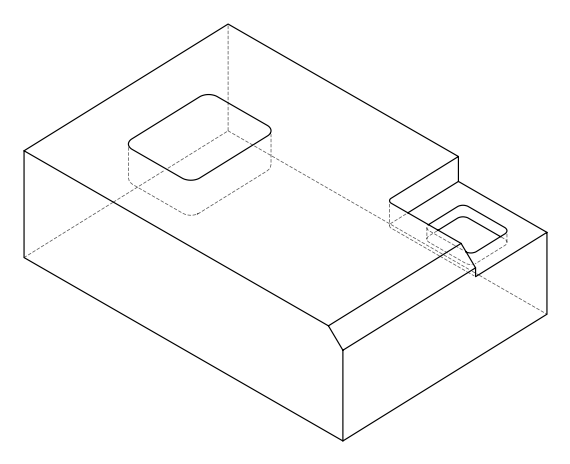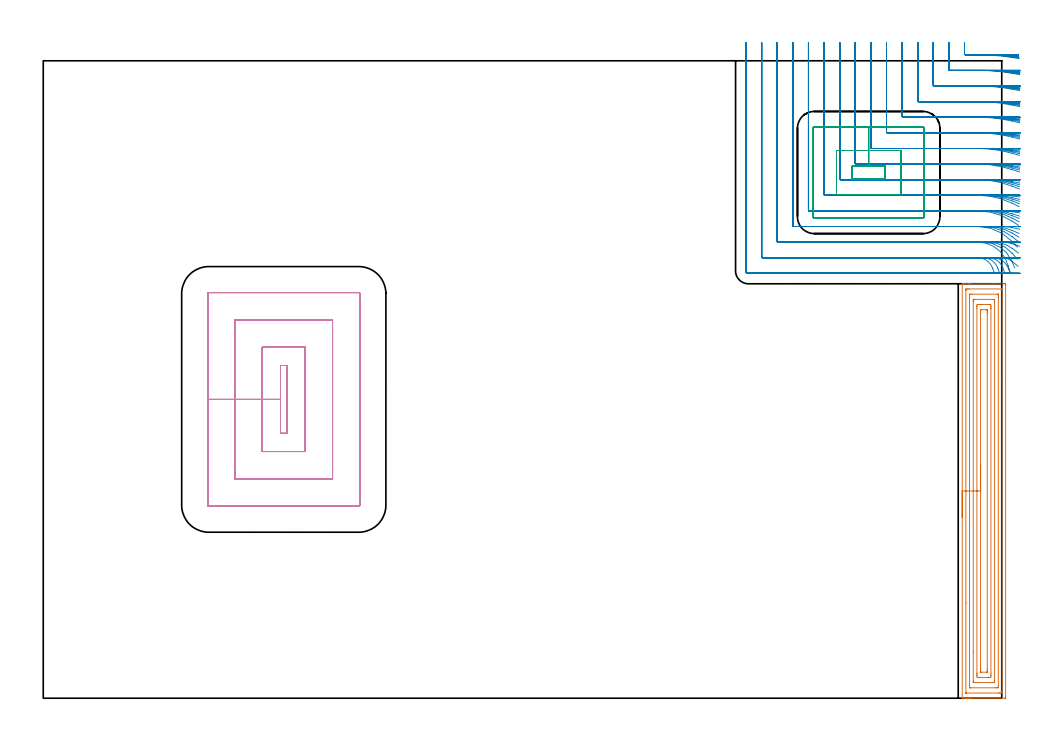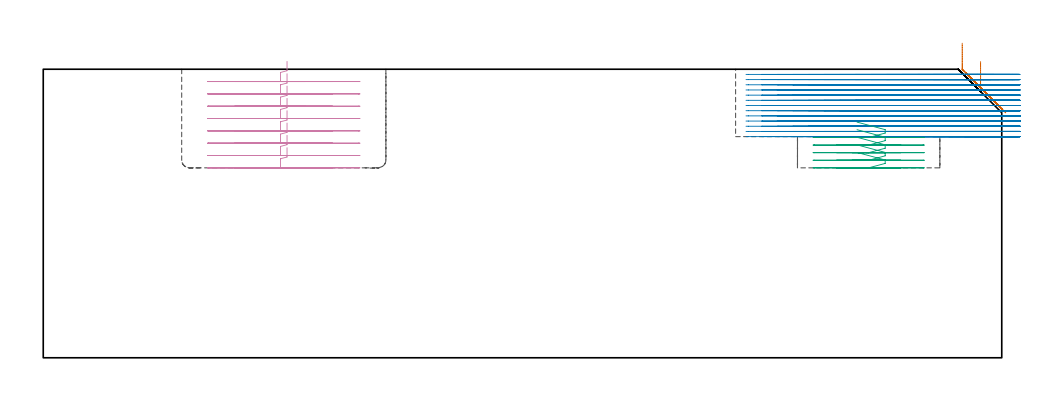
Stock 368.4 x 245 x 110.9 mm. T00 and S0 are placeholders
(PLAN: 4 operations, 3 tool changes, 70.7 min)
(1 AREA_MILL | FG_CHAMFER_SURFACE | UGT0205_001 | 7.98 min | 23255 mm3)
(2 MILL_CORNER_NOTCH_RECTANGULAR | CORNER_NOTCH_RECTANGULAR | NXT0201_009 | Follow Part, ap 2, ae 75% | 47.55 min | 225906 mm3)
(3 MILL_RECTANGULAR_POCKET | POCKET_RECTANGULAR_STRAIGHT | NXT0201_011 | Follow Part, ap 3, ae 75% | 3.36 min | 30376 mm3)
(4 MILL_RECTANGULAR_POCKET_1 | POCKET_RECTANGULAR_STRAIGHT_1 | UGT0201_095 | Follow Part, ap 5, ae 75% | 11.82 min | 299477 mm3)
(TOOL UGT0205_001 | Chamfer Mill 20 x 3 x 45 deg. | D20 FL50 Z2)
(TOOL NXT0201_009 | ENDMILL 8mm [2P460-0800-NA 1630] | D8 FL26 Z6)
(TOOL NXT0201_011 | ENDMILL 12mm [2P460-1200-NA 1630] | D12 FL38 Z6)
(TOOL UGT0201_095 | End mill 20 mm | D20 R3 FL38 Z4)
(OP 1 AREA_MILL)
G17 G21 G94 G90
T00 M6
G54
G17 G0 G90 X353.2 Y69.65 S1061 M3
G43 Z120.9 H0
G94 G1 Y69.688 Z120.028 F250.
Y69.802 Z119.163
Y69.991 Z118.312
Y70.253 Z117.48
Y70.587 Z116.674
Y70.99 Z115.9
Y71.458 Z115.164
Y71.99 Z114.472
Y72.579 Z113.829
Y73.222 Z113.24
Y73.914 Z112.708
Y74.65 Z112.24
Y75.424 Z111.837
Y76.23 Z111.503
Y77.062 Z111.241
Y77.913 Z111.052
Y78.778 Z110.938
Y79.65 Z110.9
Y159.133
X353.206 Y159.29 Z110.893
X353.523 Y159.3 Z110.577
X353.85 Z110.249
X354.51 Z109.584
X355.72 Z108.377
X356.27 Z107.824
X365.235 Z98.863
X369.194 Z94.903
X369.47 Y159.297 Z94.628
X369.892 Y159.29 Z94.206
X369.896 Y159.119 Z94.202
X369.899 Y158.686 Z94.201
Y0.614
X369.896 Y0.181 Z94.202
X369.892 Y0.01 Z94.206
X369.47 Y0. Z94.628
X356.875 Z107.22
X356.27 Z107.824
X355.72 Z108.377
X355.39 Z108.706
X354.84 Z109.256
X354.51 Z109.584
X353.522 Z110.577
X353.206 Y0.01 Z110.893
X353.2 Y0.167 Z110.9
Y79.65
X354.614 Z109.486
X354.615 Y156.794 Z109.485
X354.616 Y156.9 Z109.484
X354.621 Y157.284 Z109.479
X355.001 Y157.295 Z109.099
X355.39 Y157.298 Z108.71
X355.876 Y157.3 Z108.224
X368.398 Y157.299 Z95.702
X368.428 Y157.298 Z95.672
X368.46 Y157.293 Z95.64
X368.479 Y157.289 Z95.621
X368.48 Y157.265 Z95.62
X368.485 Y157.006 Z95.615
X368.486 Y122.706 Z95.614
X368.485 Y2.506 Z95.615
X368.484 Y2.4 Z95.616
X368.479 Y2.016 Z95.621
X368.099 Y2.005 Z96.001
X367.71 Y2.002 Z96.39
X367.224 Y2. Z96.876
X354.702 Y2.001 Z109.398
X354.672 Y2.002 Z109.428
X354.64 Y2.007 Z109.46
X354.621 Y2.011 Z109.479
X354.62 Y2.035 Z109.48
X354.615 Y2.294 Z109.485
X354.614 Y36.64 Z109.486
Y79.65
X356.028 Z108.072
X356.029 Y154.466 Z108.071
X356.031 Y155.114 Z108.069
X356.033 Y155.236 Z108.067
X356.035 Y155.288 Z108.065
X356.092 Y155.295 Z108.008
X356.27 Y155.297 Z107.83
X356.967 Y155.3 Z107.133
X366.647 Z97.453
X366.83 Y155.297 Z97.27
X367.013 Y155.292 Z97.087
X367.06 Y155.29 Z97.04
X367.065 Y155.259 Z97.035
X367.068 Y155.195 Z97.032
X367.07 Y155.114 Z97.03
X367.071 Y154.869 Z97.029
X367.072 Y154.221 Z97.028
X367.071 Y4.834 Z97.029
X367.069 Y4.186 Z97.031
X367.067 Y4.064 Z97.033
X367.065 Y4.012 Z97.035
X367.008 Y4.005 Z97.092
X366.83 Y4.003 Z97.27
X366.133 Y4. Z97.967
X356.453 Z107.647
X356.27 Y4.003 Z107.83
X356.087 Y4.008 Z108.013
X356.04 Y4.01 Z108.06
X356.035 Y4.041 Z108.065
X356.032 Y4.105 Z108.068
X356.03 Y4.186 Z108.07
X356.029 Y4.431 Z108.071
X356.028 Y5.079 Z108.072
Y79.65
X357.443 Z106.657
Y152.435
X357.445 Y153.028 Z106.655
X357.449 Y153.229 Z106.651
X357.451 Y153.29 Z106.649
X357.498 Y153.293 Z106.602
X357.604 Y153.296 Z106.496
X358.03 Y153.3 Z106.07
X365.097 Z99.003
X365.498 Y153.296 Z98.602
X365.598 Y153.293 Z98.502
X365.643 Y153.29 Z98.457
X365.65 Y153.261 Z98.45
X365.652 Y153.168 Z98.448
X365.656 Y152.732 Z98.444
X365.657 Y142.796 Z98.443
Y6.865
X365.655 Y6.272 Z98.445
X365.651 Y6.071 Z98.449
X365.649 Y6.01 Z98.451
X365.602 Y6.007 Z98.498
X365.496 Y6.004 Z98.604
X365.07 Y6. Z99.03
X365.042 Z99.058
X358.003 Z106.097
X357.602 Y6.004 Z106.498
X357.502 Y6.007 Z106.598
X357.457 Y6.01 Z106.643
X357.45 Y6.039 Z106.65
X357.448 Y6.132 Z106.652
X357.444 Y6.568 Z106.656
X357.443 Y17.526 Z106.657
Y79.65
X358.857 Z105.243
Y149.809
X358.86 Y150.648 Z105.24
X358.862 Y150.698 Z105.238
X358.91 Y151.29 Z105.19
X359.152 Y151.296 Z104.948
X359.79 Y151.299 Z104.31
X360.028 Y151.3 Z104.072
X363.549 Y151.298 Z100.551
X364.19 Y151.29 Z99.91
X364.238 Y150.648 Z99.862
X364.24 Y150.597 Z99.86
X364.243 Y149.755 Z99.857
Y149.701
Y9.491
X364.24 Y8.652 Z99.86
X364.238 Y8.602 Z99.862
X364.19 Y8.01 Z99.91
X363.948 Y8.004 Z100.152
X363.31 Y8.001 Z100.79
X363.072 Y8. Z101.028
X359.551 Y8.002 Z104.549
X358.91 Y8.01 Z105.19
X358.862 Y8.652 Z105.238
X358.86 Y8.703 Z105.24
X358.857 Y9.545 Z105.243
Y9.599
Y79.65
X360.271 Z103.829
Y148.374
X360.273 Y148.862 Z103.827
X360.276 Y149.262 Z103.824
X360.278 Y149.286 Z103.822
X360.294 Y149.29 Z103.806
X360.347 Y149.295 Z103.753
X360.454 Y149.298 Z103.646
X362.574 Y149.3 Z101.526
X362.689 Y149.299 Z101.411
X362.765 Y149.295 Z101.335
X362.809 Y149.29 Z101.291
X362.822 Y149.285 Z101.278
X362.823 Y149.266 Z101.277
X362.827 Y148.862 Z101.273
X362.829 Y148.458 Z101.271
Y147.969
Y10.926
X362.827 Y10.438 Z101.273
X362.824 Y10.038 Z101.276
X362.822 Y10.014 Z101.278
X362.806 Y10.01 Z101.294
X362.753 Y10.005 Z101.347
X362.646 Y10.002 Z101.454
X360.526 Y10. Z103.574
X360.411 Y10.001 Z103.689
X360.335 Y10.005 Z103.765
X360.291 Y10.01 Z103.809
X360.278 Y10.015 Z103.822
X360.277 Y10.034 Z103.823
X360.273 Y10.438 Z103.827
X360.271 Y10.842 Z103.829
Y11.331
Y79.65
Y80.522 Z103.867
Y81.386 Z103.981
Y82.238 Z104.17
Y83.07 Z104.432
Y83.876 Z104.766
Y84.65 Z105.169
Y85.386 Z105.637
Y86.078 Z106.168
Y86.721 Z106.758
Y87.31 Z107.401
Y87.842 Z108.093
Y88.31 Z108.829
Y88.713 Z109.603
Y89.047 Z110.409
Y89.309 Z111.241
Y89.498 Z112.092
Y89.612 Z112.957
Y89.65 Z113.829
G0 Z120.9
M5
M2
(OP 2 MILL_CORNER_NOTCH_RECTANGULAR)
G17 G21 G94 G90
T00 M6
G54
G17 G0 G90 X354.1 Y252. S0 M3
G43 Z120.9 H1
Z108.908
G94 G1 Y249. F250.
Y247.695 F500.
G3 X354.495 Y247.3 R0.4
G1 X359.225
G2 X372.185 Y246.294 R84.
G1 X375.149 Y245.831 F250.
G0 Z120.9
X348.1 Y252.
Z108.908
G1 Y249.
Y241.695 F500.
G3 X348.495 Y241.3 R0.4
G1 X359.225
G2 X372.4 Y240.179 R78.
G1 X375.357 Y239.672 F250.
G0 Z120.9
X342.1 Y252.
Z108.908
G1 Y249.
Y235.695 F500.
G3 X342.495 Y235.3 R0.4
G1 X359.225
G2 X372.4 Y234.084 R72.
G1 X375.349 Y233.535 F250.
G0 Z120.9
X336.1 Y252.
Z108.908
G1 Y249.
Y229.695 F500.
G3 X336.495 Y229.3 R0.4
G1 X359.225
G2 X372.4 Y227.972 R66.
G1 X375.34 Y227.373 F250.
G0 Z120.9
X330.1 Y252.
Z108.908
G1 Y249.
Y223.696 F500.
G3 X330.496 Y223.3 R0.4
G1 X359.225
G2 X372.4 Y221.836 R60.
G1 X375.327 Y221.177 F250.
G0 Z120.9
X324.1 Y252.
Z108.908
G1 Y249.
Y217.696 F500.
G3 X324.496 Y217.3 R0.4
G1 X359.225
G2 X372.4 Y215.668 R54.
G1 X375.309 Y214.936 F250.
G0 Z120.9
X318.1 Y252.
Z108.908
G1 Y249.
Y211.696 F500.
G3 X318.496 Y211.3 R0.4
G1 X359.225
G2 X372.4 Y209.456 R48.
G1 X375.285 Y208.633 F250.
G0 Z120.9
X312.1 Y252.
Z108.908
G1 Y249.
Y205.696 F500.
G3 X312.496 Y205.3 R0.4
G1 X359.225
G2 X372.4 Y203.18 R42.
G1 X375.249 Y202.239 F250.
G0 Z120.9
X306.1 Y252.
Z108.908
G1 Y249.
Y199.696 F500.
G3 X306.496 Y199.3 R0.4
G1 X359.225
G2 X372.4 Y196.802 R36.
G1 X375.192 Y195.705 F250.
G0 Z120.9
X300.1 Y252.
Z108.908
G1 Y249.
Y193.697 F500.
G3 X300.497 Y193.3 R0.4
G1 X359.225
G2 X372.4 Y190.252 R30.
G1 X375.095 Y188.935 F250.
G0 Z120.9
X294.1 Y252.
Z108.908
G1 Y249.
Y187.697 F500.
G3 X294.497 Y187.3 R0.4
G1 X359.225
G2 X372.4 Y183.36 R24.
G1 X374.908 Y181.713 F250.
G0 Z120.9
X288.1 Y252.
Z108.908
G1 Y249.
Y181.697 F500.
G3 X288.497 Y181.3 R0.4
G1 X359.225
G2 X372.4 Y175.564 R18.
G1 X374.444 Y173.369 F250.
G0 Z120.9
X282.1 Y252.
Z108.908
G1 Y249.
Y175.697 F500.
G3 X282.497 Y175.3 R0.4
G1 X359.225
G2 X370.879 Y166.161 R12.
G1 X371.594 Y163.247 F250.
G0 Z120.9
X276.1 Y252.
Z108.908
G1 Y249.
Y169.697 F500.
G3 X276.497 Y169.3 R0.4
G1 X359.225
G2 X364.882 Y165.3 R6.
G1 X365.382 Y163.886 F250.
G0 Z120.9
X270.1 Y252.
Z108.908
G1 Y249.
Y164.2 F500.
G3 X271. Y163.3 R0.9
G1 X359.225
X362.225 F250.
G0 Z120.9
X354.1 Y252.
Z106.915
G1 Y249.
Y247.695 F500.
G3 X354.495 Y247.3 R0.4
G1 X361.219
G2 X372.068 Y246.596 R84.
G1 X375.042 Y246.209 F250.
G0 Z120.9
X348.1 Y252.
Z106.915
G1 Y249.
Y241.695 F500.
G3 X348.495 Y241.3 R0.4
G1 X361.219
G2 X372.4 Y240.494 R78.
G1 X375.369 Y240.064 F250.
G0 Z120.9
X342.1 Y252.
Z106.915
G1 Y249.
Y235.695 F500.
G3 X342.495 Y235.3 R0.4
G1 X361.219
G2 X372.4 Y234.427 R72.
G1 X375.364 Y233.961 F250.
G0 Z120.9
X336.1 Y252.
Z106.915
G1 Y249.
Y229.695 F500.
G3 X336.495 Y229.3 R0.4
G1 X361.219
G2 X372.4 Y228.346 R66.
G1 X375.357 Y227.838 F250.
G0 Z120.9
X330.1 Y252.
Z106.915
G1 Y249.
Y223.695 F500.
G3 X330.495 Y223.3 R0.4
G1 X361.219
G2 X372.4 Y222.249 R60.
G1 X375.347 Y221.69 F250.
G0 Z120.9
X324.1 Y252.
Z106.915
G1 Y249.
Y217.696 F500.
G3 X324.496 Y217.3 R0.4
G1 X361.219
G2 X372.4 Y216.13 R54.
G1 X375.335 Y215.509 F250.
G0 Z120.9
X318.1 Y252.
Z106.915
G1 Y249.
Y211.696 F500.
G3 X318.496 Y211.3 R0.4
G1 X361.219
G2 X372.4 Y209.98 R48.
G1 X375.317 Y209.281 F250.
G0 Z120.9
X312.1 Y252.
Z106.915
G1 Y249.
Y205.696 F500.
G3 X312.496 Y205.3 R0.4
G1 X361.219
G2 X372.4 Y203.784 R42.
G1 X375.292 Y202.986 F250.
G0 Z120.9
X306.1 Y252.
Z106.915
G1 Y249.
Y199.696 F500.
G3 X306.496 Y199.3 R0.4
G1 X361.219
G2 X372.4 Y197.52 R36.
G1 X375.252 Y196.588 F250.
G0 Z120.9
X300.1 Y252.
Z106.915
G1 Y249.
Y193.697 F500.
G3 X300.497 Y193.3 R0.4
G1 X361.219
G2 X372.4 Y191.138 R30.
G1 X375.184 Y190.02 F250.
G0 Z120.9
X294.1 Y252.
Z106.915
G1 Y249.
Y187.697 F500.
G3 X294.497 Y187.3 R0.4
G1 X361.219
G2 X372.4 Y184.536 R24.
G1 X375.055 Y183.139 F250.
G0 Z120.9
X288.1 Y252.
Z106.915
G1 Y249.
Y181.697 F500.
G3 X288.497 Y181.3 R0.4
G1 X361.219
G2 X372.4 Y177.406 R18.
G1 X374.751 Y175.543 F250.
G0 Z120.9
X282.1 Y252.
Z106.915
G1 Y249.
Y175.697 F500.
G3 X282.497 Y175.3 R0.4
G1 X361.219
G2 X372.216 Y168.102 R12.
G1 X373.417 Y165.352 F250.
G0 Z120.9
X276.1 Y252.
Z106.915
G1 Y249.
Y169.697 F500.
G3 X276.497 Y169.3 R0.4
G1 X361.219
G2 X366.876 Y165.3 R6.
G1 X367.376 Y163.886 F250.
G0 Z120.9
X270.1 Y252.
Z106.915
G1 Y249.
Y164.2 F500.
G3 X271. Y163.3 R0.9
G1 X361.219
X364.219 F250.
G0 Z120.9
X354.1 Y252.
Z104.923
G1 Y249.
Y247.695 F500.
G3 X354.495 Y247.3 R0.4
G1 X363.214
G2 X371.949 Y246.845 R84.
G1 X374.933 Y246.533 F250.
G0 Z120.9
X348.1 Y252.
Z104.923
G1 Y249.
Y241.695 F500.
G3 X348.495 Y241.3 R0.4
G1 X363.214
G2 X372.4 Y240.757 R78.
G1 X375.379 Y240.404 F250.
G0 Z120.9
X342.1 Y252.
Z104.923
G1 Y249.
Y235.695 F500.
G3 X342.495 Y235.3 R0.4
G1 X363.214
G2 X372.4 Y234.712 R72.
G1 X375.375 Y234.329 F250.
G0 Z120.9
X336.1 Y252.
Z104.923
G1 Y249.
Y229.695 F500.
G3 X336.495 Y229.3 R0.4
G1 X363.214
G2 X372.4 Y228.658 R66.
G1 X375.371 Y228.24 F250.
G0 Z120.9
X330.1 Y252.
Z104.923
G1 Y249.
Y223.696 F500.
G3 X330.496 Y223.3 R0.4
G1 X363.214
G2 X372.4 Y222.593 R60.
G1 X375.365 Y222.133 F250.
G0 Z120.9
X324.1 Y252.
Z104.923
G1 Y249.
Y217.696 F500.
G3 X324.496 Y217.3 R0.4
G1 X363.214
G2 X372.4 Y216.513 R54.
G1 X375.356 Y216.003 F250.
G0 Z120.9
X318.1 Y252.
Z104.923
G1 Y249.
Y211.696 F500.
G3 X318.496 Y211.3 R0.4
G1 X363.214
G2 X372.4 Y210.413 R48.
G1 X375.345 Y209.839 F250.
G0 Z120.9
X312.1 Y252.
Z104.923
G1 Y249.
Y205.696 F500.
G3 X312.496 Y205.3 R0.4
G1 X363.214
G2 X372.4 Y204.283 R42.
G1 X375.327 Y203.627 F250.
G0 Z120.9
X306.1 Y252.
Z104.923
G1 Y249.
Y199.696 F500.
G3 X306.496 Y199.3 R0.4
G1 X363.214
G2 X372.4 Y198.108 R36.
G1 X375.301 Y197.343 F250.
G0 Z120.9
X300.1 Y252.
Z104.923
G1 Y249.
Y193.697 F500.
G3 X300.497 Y193.3 R0.4
G1 X363.214
G2 X372.4 Y191.859 R30.
G1 X375.256 Y190.941 F250.
G0 Z120.9
X294.1 Y252.
Z104.923
G1 Y249.
Y187.697 F500.
G3 X294.497 Y187.3 R0.4
G1 X363.214
G2 X372.4 Y185.473 R24.
G1 X375.172 Y184.324 F250.
G0 Z120.9
X288.1 Y252.
Z104.923
G1 Y249.
Y181.697 F500.
G3 X288.497 Y181.3 R0.4
G1 X363.214
G2 X372.4 Y178.78 R18.
G1 X374.98 Y177.249 F250.
G0 Z120.9
X282.1 Y252.
Z104.923
G1 Y249.
Y175.697 F500.
G3 X282.497 Y175.3 R0.4
G1 X363.214
G2 X372.4 Y171.022 R12.
G1 X374.33 Y168.725 F250.
G0 Z120.9
X276.1 Y252.
Z104.923
G1 Y249.
Y169.697 F500.
G3 X276.497 Y169.3 R0.4
G1 X363.214
G2 X368.862 Y165.327 R6.
G1 X369.368 Y163.915 F250.
G0 Z120.9
X270.1 Y252.
Z104.923
G1 Y249.
Y164.2 F500.
G3 X271. Y163.3 R0.9
G1 X363.214
X366.214 F250.
G0 Z120.9
X354.1 Y252.
Z102.931
G1 Y249.
Y247.695 F500.
G3 X354.495 Y247.3 R0.4
G1 X365.205
G2 X371.842 Y247.037 R84.
G1 X374.833 Y246.8 F250.
G0 Z120.9
X348.1 Y252.
Z102.931
G1 Y249.
Y241.695 F500.
G3 X348.495 Y241.3 R0.4
G1 X365.205
G2 X372.4 Y240.967 R78.
G1 X375.387 Y240.691 F250.
G0 Z120.9
X342.1 Y252.
Z102.931
G1 Y249.
Y235.695 F500.
G3 X342.495 Y235.3 R0.4
G1 X365.205
G2 X372.4 Y234.94 R72.
G1 X375.385 Y234.64 F250.
G0 Z120.9
X336.1 Y252.
Z102.931
G1 Y249.
Y229.695 F500.
G3 X336.495 Y229.3 R0.4
G1 X365.205
G2 X372.4 Y228.907 R66.
G1 X375.382 Y228.58 F250.
G0 Z120.9
X330.1 Y252.
Z102.931
G1 Y249.
Y223.695 F500.
G3 X330.495 Y223.3 R0.4
G1 X365.205
G2 X372.4 Y222.867 R60.
G1 X375.378 Y222.507 F250.
G0 Z120.9
X324.1 Y252.
Z102.931
G1 Y249.
Y217.696 F500.
G3 X324.496 Y217.3 R0.4
G1 X365.205
G2 X372.4 Y216.819 R54.
G1 X375.373 Y216.419 F250.
G0 Z120.9
X318.1 Y252.
Z102.931
G1 Y249.
Y211.696 F500.
G3 X318.496 Y211.3 R0.4
G1 X365.205
G2 X372.4 Y210.758 R48.
G1 X375.366 Y210.308 F250.
G0 Z120.9
X312.1 Y252.
Z102.931
G1 Y249.
Y205.696 F500.
G3 X312.496 Y205.3 R0.4
G1 X365.205
G2 X372.4 Y204.679 R42.
G1 X375.356 Y204.165 F250.
G0 Z120.9
X306.1 Y252.
Z102.931
G1 Y249.
Y199.696 F500.
G3 X306.496 Y199.3 R0.4
G1 X365.205
G2 X372.4 Y198.574 R36.
G1 X375.339 Y197.974 F250.
G0 Z120.9
X300.1 Y252.
Z102.931
G1 Y249.
Y193.697 F500.
G3 X300.497 Y193.3 R0.4
G1 X365.205
G2 X372.4 Y192.424 R30.
G1 X375.312 Y191.705 F250.
G0 Z120.9
X294.1 Y252.
Z102.931
G1 Y249.
Y187.697 F500.
G3 X294.497 Y187.3 R0.4
G1 X365.205
G2 X372.4 Y186.196 R24.
G1 X375.262 Y185.297 F250.
G0 Z120.9
X288.1 Y252.
Z102.931
G1 Y249.
Y181.697 F500.
G3 X288.497 Y181.3 R0.4
G1 X365.205
G2 X372.4 Y179.8 R18.
G1 X375.15 Y178.6 F250.
G0 Z120.9
X282.1 Y252.
Z102.931
G1 Y249.
Y175.697 F500.
G3 X282.497 Y175.3 R0.4
G1 X365.205
G2 X372.4 Y172.904 R12.
G1 X374.801 Y171.105 F250.
G0 Z120.9
X276.1 Y252.
Z102.931
G1 Y249.
Y169.697 F500.
G3 X276.497 Y169.3 R0.4
G1 X365.205
G2 X370.613 Y165.899 R6.
G1 X371.912 Y163.195 F250.
G0 Z120.9
X270.1 Y252.
Z102.931
G1 Y249.
Y164.2 F500.
G3 X271. Y163.3 R0.9
G1 X365.205
X368.205 F250.
G0 Z120.9
X354.1 Y252.
Z100.938
G1 Y249.
Y247.695 F500.
G3 X354.495 Y247.3 R0.4
G1 X368.551
G2 X371.714 Y247.24 R84.
G1 X374.712 Y247.127 F250.
G0 Z120.9
X348.1 Y252.
Z100.938
G1 Y249.
Y241.695 F500.
G3 X348.495 Y241.3 R0.4
G1 X368.551
G2 X372.4 Y241.205 R78.
G1 X375.396 Y241.057 F250.
G0 Z120.9
X342.1 Y252.
Z100.938
G1 Y249.
Y235.695 F500.
G3 X342.495 Y235.3 R0.4
G1 X368.551
G2 X372.4 Y235.197 R72.
G1 X375.396 Y235.037 F250.
G0 Z120.9
X336.1 Y252.
Z100.938
G1 Y249.
Y229.695 F500.
G3 X336.495 Y229.3 R0.4
G1 X368.551
G2 X372.4 Y229.188 R66.
G1 X375.395 Y229.013 F250.
G0 Z120.9
X330.1 Y252.
Z100.938
G1 Y249.
Y223.695 F500.
G3 X330.495 Y223.3 R0.4
G1 X368.551
G2 X372.4 Y223.176 R60.
G1 X375.394 Y222.984 F250.
G0 Z120.9
X324.1 Y252.
Z100.938
G1 Y249.
Y217.696 F500.
G3 X324.496 Y217.3 R0.4
G1 X368.551
G2 X372.4 Y217.163 R54.
G1 X375.392 Y216.949 F250.
G0 Z120.9
X318.1 Y252.
Z100.938
G1 Y249.
Y211.696 F500.
G3 X318.496 Y211.3 R0.4
G1 X368.551
G2 X372.4 Y211.145 R48.
G1 X375.39 Y210.905 F250.
G0 Z120.9
X312.1 Y252.
Z100.938
G1 Y249.
Y205.696 F500.
G3 X312.496 Y205.3 R0.4
G1 X368.551
G2 X372.4 Y205.123 R42.
G1 X375.387 Y204.848 F250.
G0 Z120.9
X306.1 Y252.
Z100.938
G1 Y249.
Y199.696 F500.
G3 X306.496 Y199.3 R0.4
G1 X368.551
G2 X372.4 Y199.094 R36.
G1 X375.383 Y198.773 F250.
G0 Z120.9
X300.1 Y252.
Z100.938
G1 Y249.
Y193.696 F500.
G3 X300.496 Y193.3 R0.4
G1 X368.551
G2 X372.4 Y193.052 R30.
G1 X375.375 Y192.667 F250.
G0 Z120.9
X294.1 Y252.
Z100.938
G1 Y249.
Y187.697 F500.
G3 X294.497 Y187.3 R0.4
G1 X368.551
G2 X372.4 Y186.989 R24.
G1 X375.361 Y186.508 F250.
G0 Z120.9
X288.1 Y252.
Z100.938
G1 Y249.
Y181.697 F500.
G3 X288.497 Y181.3 R0.4
G1 X368.551
G2 X372.4 Y180.884 R18.
G1 X375.331 Y180.242 F250.
G0 Z120.9
X282.1 Y252.
Z100.938
G1 Y249.
Y175.697 F500.
G3 X282.497 Y175.3 R0.4
G1 X368.551
G2 X372.4 Y174.666 R12.
G1 X375.242 Y173.704 F250.
G0 Z120.9
X276.1 Y252.
Z100.938
G1 Y249.
Y169.697 F500.
G3 X276.497 Y169.3 R0.4
G1 X368.551
G2 X372.4 Y167.903 R6.
G1 X374.701 Y165.978 F250.
G0 Z120.9
X270.1 Y252.
Z100.938
G1 Y249.
Y164.2 F500.
G3 X271. Y163.3 R0.9
G1 X368.551
X371.551 F250.
G0 Z120.9
X354.1 Y252.
Z98.946
G1 Y249.
Y247.694 F500.
G3 X354.494 Y247.3 R0.4
G1 X371.673
X374.673 F250.
G0 Z120.9
X348.1 Y252.
Z98.946
G1 Y249.
Y241.695 F500.
G3 X348.495 Y241.3 R0.4
G1 X371.817
G2 X372.4 Y241.298 R78.
G1 X375.4 Y241.275 F250.
G0 Z120.9
X342.1 Y252.
Z98.946
G1 Y249.
Y235.695 F500.
G3 X342.495 Y235.3 R0.4
G1 X371.817
G2 X372.4 Y235.298 R72.
G1 X375.4 Y235.273 F250.
G0 Z120.9
X336.1 Y252.
Z98.946
G1 Y249.
Y229.695 F500.
G3 X336.495 Y229.3 R0.4
G1 X371.817
G2 X372.4 Y229.297 R66.
G1 X375.4 Y229.271 F250.
G0 Z120.9
X330.1 Y252.
Z98.946
G1 Y249.
Y223.695 F500.
G3 X330.495 Y223.3 R0.4
G1 X371.817
G2 X372.4 Y223.297 R60.
G1 X375.4 Y223.268 F250.
G0 Z120.9
X324.1 Y252.
Z98.946
G1 Y249.
Y217.696 F500.
G3 X324.496 Y217.3 R0.4
G1 X371.817
G2 X372.4 Y217.297 R54.
G1 X375.4 Y217.264 F250.
G0 Z120.9
X318.1 Y252.
Z98.946
G1 Y249.
Y211.696 F500.
G3 X318.496 Y211.3 R0.4
G1 X371.817
G2 X372.4 Y211.296 R48.
G1 X375.4 Y211.26 F250.
G0 Z120.9
X312.1 Y252.
Z98.946
G1 Y249.
Y205.696 F500.
G3 X312.496 Y205.3 R0.4
G1 X371.817
G2 X372.4 Y205.296 R42.
G1 X375.4 Y205.254 F250.
G0 Z120.9
X306.1 Y252.
Z98.946
G1 Y249.
Y199.696 F500.
G3 X306.496 Y199.3 R0.4
G1 X371.817
G2 X372.4 Y199.295 R36.
G1 X375.4 Y199.247 F250.
G0 Z120.9
X300.1 Y252.
Z98.946
G1 Y249.
Y193.696 F500.
G3 X300.496 Y193.3 R0.4
G1 X371.817
G2 X372.4 Y193.294 R30.
G1 X375.399 Y193.236 F250.
G0 Z120.9
X294.1 Y252.
Z98.946
G1 Y249.
Y187.697 F500.
G3 X294.497 Y187.3 R0.4
G1 X371.817
G2 X372.4 Y187.293 R24.
G1 X375.399 Y187.22 F250.
G0 Z120.9
X288.1 Y252.
Z98.946
G1 Y249.
Y181.697 F500.
G3 X288.497 Y181.3 R0.4
G1 X371.817
G2 X372.4 Y181.291 R18.
G1 X375.398 Y181.193 F250.
G0 Z120.9
X282.1 Y252.
Z98.946
G1 Y249.
Y175.697 F500.
G3 X282.497 Y175.3 R0.4
G1 X371.817
G2 X372.4 Y175.286 R12.
G1 X375.396 Y175.14 F250.
G0 Z120.9
X276.1 Y252.
Z98.946
G1 Y249.
Y169.697 F500.
G3 X276.497 Y169.3 R0.4
G1 X371.817
G2 X372.4 Y169.272 R6.
G1 X375.386 Y168.98 F250.
G0 Z120.9
X270.1 Y252.
Z98.946
G1 Y249.
Y164.2 F500.
G3 X271. Y163.3 R0.9
G1 X371.817
X374.817 F250.
G0 Z120.9
X354.1 Y252.
Z96.954
G1 Y249.
Y247.694 F500.
G3 X354.494 Y247.3 R0.4
G1 X371.673
X374.673 F250.
G0 Z120.9
X348.1 Y252.
Z96.954
G1 Y249.
Y241.695 F500.
G3 X348.495 Y241.3 R0.4
G1 X372.4
X375.4 F250.
G0 Z120.9
X342.1 Y252.
Z96.954
G1 Y249.
Y235.695 F500.
G3 X342.495 Y235.3 R0.4
G1 X372.4
X375.4 F250.
G0 Z120.9
X336.1 Y252.
Z96.954
G1 Y249.
Y229.695 F500.
G3 X336.495 Y229.3 R0.4
G1 X372.4
X375.4 F250.
G0 Z120.9
X330.1 Y252.
Z96.954
G1 Y249.
Y223.695 F500.
G3 X330.495 Y223.3 R0.4
G1 X372.4
X375.4 F250.
G0 Z120.9
X324.1 Y252.
Z96.954
G1 Y249.
Y217.696 F500.
G3 X324.496 Y217.3 R0.4
G1 X372.4
X375.4 F250.
G0 Z120.9
X318.1 Y252.
Z96.954
G1 Y249.
Y211.696 F500.
G3 X318.496 Y211.3 R0.4
G1 X372.4
X375.4 F250.
G0 Z120.9
X312.1 Y252.
Z96.954
G1 Y249.
Y205.696 F500.
G3 X312.496 Y205.3 R0.4
G1 X372.4
X375.4 F250.
G0 Z120.9
X306.1 Y252.
Z96.954
G1 Y249.
Y199.696 F500.
G3 X306.496 Y199.3 R0.4
G1 X372.4
X375.4 F250.
G0 Z120.9
X300.1 Y252.
Z96.954
G1 Y249.
Y193.696 F500.
G3 X300.496 Y193.3 R0.4
G1 X372.4
X375.4 F250.
G0 Z120.9
X294.1 Y252.
Z96.954
G1 Y249.
Y187.697 F500.
G3 X294.497 Y187.3 R0.4
G1 X372.4
X375.4 F250.
G0 Z120.9
X288.1 Y252.
Z96.954
G1 Y249.
Y181.697 F500.
G3 X288.497 Y181.3 R0.4
G1 X372.4
X375.4 F250.
G0 Z120.9
X282.1 Y252.
Z96.954
G1 Y249.
Y175.697 F500.
G3 X282.497 Y175.3 R0.4
G1 X372.4
X375.4 F250.
G0 Z120.9
X276.1 Y252.
Z96.954
G1 Y249.
Y169.697 F500.
G3 X276.497 Y169.3 R0.4
G1 X372.4
X375.4 F250.
G0 Z120.9
X270.1 Y252.
Z96.954
G1 Y249.
Y164.2 F500.
G3 X271. Y163.3 R0.9
G1 X372.4
X375.4 F250.
G0 Z120.9
X354.1 Y252.
Z94.962
G1 Y249.
Y247.694 F500.
G3 X354.494 Y247.3 R0.4
G1 X371.673
X374.673 F250.
G0 Z120.9
X348.1 Y252.
Z94.962
G1 Y249.
Y241.695 F500.
G3 X348.495 Y241.3 R0.4
G1 X372.4
X375.4 F250.
G0 Z120.9
X342.1 Y252.
Z94.962
G1 Y249.
Y235.695 F500.
G3 X342.495 Y235.3 R0.4
G1 X372.4
X375.4 F250.
G0 Z120.9
X336.1 Y252.
Z94.962
G1 Y249.
Y229.695 F500.
G3 X336.495 Y229.3 R0.4
G1 X372.4
X375.4 F250.
G0 Z120.9
X330.1 Y252.
Z94.962
G1 Y249.
Y223.695 F500.
G3 X330.495 Y223.3 R0.4
G1 X372.4
X375.4 F250.
G0 Z120.9
X324.1 Y252.
Z94.962
G1 Y249.
Y217.696 F500.
G3 X324.496 Y217.3 R0.4
G1 X372.4
X375.4 F250.
G0 Z120.9
X318.1 Y252.
Z94.962
G1 Y249.
Y211.696 F500.
G3 X318.496 Y211.3 R0.4
G1 X372.4
X375.4 F250.
G0 Z120.9
X312.1 Y252.
Z94.962
G1 Y249.
Y205.696 F500.
G3 X312.496 Y205.3 R0.4
G1 X372.4
X375.4 F250.
G0 Z120.9
X306.1 Y252.
Z94.962
G1 Y249.
Y199.696 F500.
G3 X306.496 Y199.3 R0.4
G1 X372.4
X375.4 F250.
G0 Z120.9
X300.1 Y252.
Z94.962
G1 Y249.
Y193.696 F500.
G3 X300.496 Y193.3 R0.4
G1 X372.4
X375.4 F250.
G0 Z120.9
X294.1 Y252.
Z94.962
G1 Y249.
Y187.697 F500.
G3 X294.497 Y187.3 R0.4
G1 X372.4
X375.4 F250.
G0 Z120.9
X288.1 Y252.
Z94.962
G1 Y249.
Y181.697 F500.
G3 X288.497 Y181.3 R0.4
G1 X372.4
X375.4 F250.
G0 Z120.9
X282.1 Y252.
Z94.962
G1 Y249.
Y175.697 F500.
G3 X282.497 Y175.3 R0.4
G1 X372.4
X375.4 F250.
G0 Z120.9
X276.1 Y252.
Z94.962
G1 Y249.
Y169.697 F500.
G3 X276.497 Y169.3 R0.4
G1 X372.4
X375.4 F250.
G0 Z120.9
X270.1 Y252.
Z94.962
G1 Y249.
Y164.2 F500.
G3 X271. Y163.3 R0.9
G1 X372.4
X375.4 F250.
G0 Z120.9
X354.1 Y252.
Z92.969
G1 Y249.
Y247.694 F500.
G3 X354.494 Y247.3 R0.4
G1 X371.673
X374.673 F250.
G0 Z120.9
X348.1 Y252.
Z92.969
G1 Y249.
Y241.695 F500.
G3 X348.495 Y241.3 R0.4
G1 X372.4
X375.4 F250.
G0 Z120.9
X342.1 Y252.
Z92.969
G1 Y249.
Y235.695 F500.
G3 X342.495 Y235.3 R0.4
G1 X372.4
X375.4 F250.
G0 Z120.9
X336.1 Y252.
Z92.969
G1 Y249.
Y229.695 F500.
G3 X336.495 Y229.3 R0.4
G1 X372.4
X375.4 F250.
G0 Z120.9
X330.1 Y252.
Z92.969
G1 Y249.
Y223.695 F500.
G3 X330.495 Y223.3 R0.4
G1 X372.4
X375.4 F250.
G0 Z120.9
X324.1 Y252.
Z92.969
G1 Y249.
Y217.696 F500.
G3 X324.496 Y217.3 R0.4
G1 X372.4
X375.4 F250.
G0 Z120.9
X318.1 Y252.
Z92.969
G1 Y249.
Y211.696 F500.
G3 X318.496 Y211.3 R0.4
G1 X372.4
X375.4 F250.
G0 Z120.9
X312.1 Y252.
Z92.969
G1 Y249.
Y205.696 F500.
G3 X312.496 Y205.3 R0.4
G1 X372.4
X375.4 F250.
G0 Z120.9
X306.1 Y252.
Z92.969
G1 Y249.
Y199.696 F500.
G3 X306.496 Y199.3 R0.4
G1 X372.4
X375.4 F250.
G0 Z120.9
X300.1 Y252.
Z92.969
G1 Y249.
Y193.696 F500.
G3 X300.496 Y193.3 R0.4
G1 X372.4
X375.4 F250.
G0 Z120.9
X294.1 Y252.
Z92.969
G1 Y249.
Y187.697 F500.
G3 X294.497 Y187.3 R0.4
G1 X372.4
X375.4 F250.
G0 Z120.9
X288.1 Y252.
Z92.969
G1 Y249.
Y181.697 F500.
G3 X288.497 Y181.3 R0.4
G1 X372.4
X375.4 F250.
G0 Z120.9
X282.1 Y252.
Z92.969
G1 Y249.
Y175.697 F500.
G3 X282.497 Y175.3 R0.4
G1 X372.4
X375.4 F250.
G0 Z120.9
X276.1 Y252.
Z92.969
G1 Y249.
Y169.697 F500.
G3 X276.497 Y169.3 R0.4
G1 X372.4
X375.4 F250.
G0 Z120.9
X270.1 Y252.
Z92.969
G1 Y249.
Y164.2 F500.
G3 X271. Y163.3 R0.9
G1 X372.4
X375.4 F250.
G0 Z120.9
X354.1 Y252.
Z90.977
G1 Y249.
Y247.694 F500.
G3 X354.494 Y247.3 R0.4
G1 X371.673
X374.673 F250.
G0 Z120.9
X348.1 Y252.
Z90.977
G1 Y249.
Y241.695 F500.
G3 X348.495 Y241.3 R0.4
G1 X372.4
X375.4 F250.
G0 Z120.9
X342.1 Y252.
Z90.977
G1 Y249.
Y235.695 F500.
G3 X342.495 Y235.3 R0.4
G1 X372.4
X375.4 F250.
G0 Z120.9
X336.1 Y252.
Z90.977
G1 Y249.
Y229.695 F500.
G3 X336.495 Y229.3 R0.4
G1 X372.4
X375.4 F250.
G0 Z120.9
X330.1 Y252.
Z90.977
G1 Y249.
Y223.695 F500.
G3 X330.495 Y223.3 R0.4
G1 X372.4
X375.4 F250.
G0 Z120.9
X324.1 Y252.
Z90.977
G1 Y249.
Y217.696 F500.
G3 X324.496 Y217.3 R0.4
G1 X372.4
X375.4 F250.
G0 Z120.9
X318.1 Y252.
Z90.977
G1 Y249.
Y211.696 F500.
G3 X318.496 Y211.3 R0.4
G1 X372.4
X375.4 F250.
G0 Z120.9
X312.1 Y252.
Z90.977
G1 Y249.
Y205.696 F500.
G3 X312.496 Y205.3 R0.4
G1 X372.4
X375.4 F250.
G0 Z120.9
X306.1 Y252.
Z90.977
G1 Y249.
Y199.696 F500.
G3 X306.496 Y199.3 R0.4
G1 X372.4
X375.4 F250.
G0 Z120.9
X300.1 Y252.
Z90.977
G1 Y249.
Y193.696 F500.
G3 X300.496 Y193.3 R0.4
G1 X372.4
X375.4 F250.
G0 Z120.9
X294.1 Y252.
Z90.977
G1 Y249.
Y187.697 F500.
G3 X294.497 Y187.3 R0.4
G1 X372.4
X375.4 F250.
G0 Z120.9
X288.1 Y252.
Z90.977
G1 Y249.
Y181.697 F500.
G3 X288.497 Y181.3 R0.4
G1 X372.4
X375.4 F250.
G0 Z120.9
X282.1 Y252.
Z90.977
G1 Y249.
Y175.697 F500.
G3 X282.497 Y175.3 R0.4
G1 X372.4
X375.4 F250.
G0 Z120.9
X276.1 Y252.
Z90.977
G1 Y249.
Y169.697 F500.
G3 X276.497 Y169.3 R0.4
G1 X372.4
X375.4 F250.
G0 Z120.9
X270.1 Y252.
Z90.977
G1 Y249.
Y164.2 F500.
G3 X271. Y163.3 R0.9
G1 X372.4
X375.4 F250.
G0 Z120.9
X354.1 Y252.
Z88.985
G1 Y249.
Y247.694 F500.
G3 X354.494 Y247.3 R0.4
G1 X371.673
X374.673 F250.
G0 Z120.9
X348.1 Y252.
Z88.985
G1 Y249.
Y241.695 F500.
G3 X348.495 Y241.3 R0.4
G1 X372.4
X375.4 F250.
G0 Z120.9
X342.1 Y252.
Z88.985
G1 Y249.
Y235.695 F500.
G3 X342.495 Y235.3 R0.4
G1 X372.4
X375.4 F250.
G0 Z120.9
X336.1 Y252.
Z88.985
G1 Y249.
Y229.695 F500.
G3 X336.495 Y229.3 R0.4
G1 X372.4
X375.4 F250.
G0 Z120.9
X330.1 Y252.
Z88.985
G1 Y249.
Y223.695 F500.
G3 X330.495 Y223.3 R0.4
G1 X372.4
X375.4 F250.
G0 Z120.9
X324.1 Y252.
Z88.985
G1 Y249.
Y217.696 F500.
G3 X324.496 Y217.3 R0.4
G1 X372.4
X375.4 F250.
G0 Z120.9
X318.1 Y252.
Z88.985
G1 Y249.
Y211.696 F500.
G3 X318.496 Y211.3 R0.4
G1 X372.4
X375.4 F250.
G0 Z120.9
X312.1 Y252.
Z88.985
G1 Y249.
Y205.696 F500.
G3 X312.496 Y205.3 R0.4
G1 X372.4
X375.4 F250.
G0 Z120.9
X306.1 Y252.
Z88.985
G1 Y249.
Y199.696 F500.
G3 X306.496 Y199.3 R0.4
G1 X372.4
X375.4 F250.
G0 Z120.9
X300.1 Y252.
Z88.985
G1 Y249.
Y193.696 F500.
G3 X300.496 Y193.3 R0.4
G1 X372.4
X375.4 F250.
G0 Z120.9
X294.1 Y252.
Z88.985
G1 Y249.
Y187.697 F500.
G3 X294.497 Y187.3 R0.4
G1 X372.4
X375.4 F250.
G0 Z120.9
X288.1 Y252.
Z88.985
G1 Y249.
Y181.697 F500.
G3 X288.497 Y181.3 R0.4
G1 X372.4
X375.4 F250.
G0 Z120.9
X282.1 Y252.
Z88.985
G1 Y249.
Y175.697 F500.
G3 X282.497 Y175.3 R0.4
G1 X372.4
X375.4 F250.
G0 Z120.9
X276.1 Y252.
Z88.985
G1 Y249.
Y169.697 F500.
G3 X276.497 Y169.3 R0.4
G1 X372.4
X375.4 F250.
G0 Z120.9
X270.1 Y252.
Z88.985
G1 Y249.
Y164.2 F500.
G3 X271. Y163.3 R0.9
G1 X372.4
X375.4 F250.
G0 Z120.9
X354.1 Y252.
Z86.992
G1 Y249.
Y247.694 F500.
G3 X354.494 Y247.3 R0.4
G1 X371.673
X374.673 F250.
G0 Z120.9
X348.1 Y252.
Z86.992
G1 Y249.
Y241.695 F500.
G3 X348.495 Y241.3 R0.4
G1 X372.4
X375.4 F250.
G0 Z120.9
X342.1 Y252.
Z86.992
G1 Y249.
Y235.695 F500.
G3 X342.495 Y235.3 R0.4
G1 X372.4
X375.4 F250.
G0 Z120.9
X336.1 Y252.
Z86.992
G1 Y249.
Y229.695 F500.
G3 X336.495 Y229.3 R0.4
G1 X372.4
X375.4 F250.
G0 Z120.9
X330.1 Y252.
Z86.992
G1 Y249.
Y223.695 F500.
G3 X330.495 Y223.3 R0.4
G1 X372.4
X375.4 F250.
G0 Z120.9
X324.1 Y252.
Z86.992
G1 Y249.
Y217.696 F500.
G3 X324.496 Y217.3 R0.4
G1 X372.4
X375.4 F250.
G0 Z120.9
X318.1 Y252.
Z86.992
G1 Y249.
Y211.696 F500.
G3 X318.496 Y211.3 R0.4
G1 X372.4
X375.4 F250.
G0 Z120.9
X312.1 Y252.
Z86.992
G1 Y249.
Y205.696 F500.
G3 X312.496 Y205.3 R0.4
G1 X372.4
X375.4 F250.
G0 Z120.9
X306.1 Y252.
Z86.992
G1 Y249.
Y199.696 F500.
G3 X306.496 Y199.3 R0.4
G1 X372.4
X375.4 F250.
G0 Z120.9
X300.1 Y252.
Z86.992
G1 Y249.
Y193.696 F500.
G3 X300.496 Y193.3 R0.4
G1 X372.4
X375.4 F250.
G0 Z120.9
X294.1 Y252.
Z86.992
G1 Y249.
Y187.697 F500.
G3 X294.497 Y187.3 R0.4
G1 X372.4
X375.4 F250.
G0 Z120.9
X288.1 Y252.
Z86.992
G1 Y249.
Y181.697 F500.
G3 X288.497 Y181.3 R0.4
G1 X372.4
X375.4 F250.
G0 Z120.9
X282.1 Y252.
Z86.992
G1 Y249.
Y175.697 F500.
G3 X282.497 Y175.3 R0.4
G1 X372.4
X375.4 F250.
G0 Z120.9
X276.1 Y252.
Z86.992
G1 Y249.
Y169.697 F500.
G3 X276.497 Y169.3 R0.4
G1 X372.4
X375.4 F250.
G0 Z120.9
X270.1 Y252.
Z86.992
G1 Y249.
Y164.2 F500.
G3 X271. Y163.3 R0.9
G1 X372.4
X375.4 F250.
G0 Z120.9
X354.1 Y252.
Z85.
G1 Y249.
Y247.694 F500.
G3 X354.494 Y247.3 R0.4
G1 X371.673
X374.673 F250.
G0 Z120.9
X348.1 Y252.
Z85.
G1 Y249.
Y241.695 F500.
G3 X348.495 Y241.3 R0.4
G1 X372.4
X375.4 F250.
G0 Z120.9
X342.1 Y252.
Z85.
G1 Y249.
Y235.695 F500.
G3 X342.495 Y235.3 R0.4
G1 X372.4
X375.4 F250.
G0 Z120.9
X336.1 Y252.
Z85.
G1 Y249.
Y229.695 F500.
G3 X336.495 Y229.3 R0.4
G1 X372.4
X375.4 F250.
G0 Z120.9
X330.1 Y252.
Z85.
G1 Y249.
Y223.695 F500.
G3 X330.495 Y223.3 R0.4
G1 X372.4
X375.4 F250.
G0 Z120.9
X324.1 Y252.
Z85.
G1 Y249.
Y217.696 F500.
G3 X324.496 Y217.3 R0.4
G1 X372.4
X375.4 F250.
G0 Z120.9
X318.1 Y252.
Z85.
G1 Y249.
Y211.696 F500.
G3 X318.496 Y211.3 R0.4
G1 X372.4
X375.4 F250.
G0 Z120.9
X312.1 Y252.
Z85.
G1 Y249.
Y205.696 F500.
G3 X312.496 Y205.3 R0.4
G1 X372.4
X375.4 F250.
G0 Z120.9
X306.1 Y252.
Z85.
G1 Y249.
Y199.696 F500.
G3 X306.496 Y199.3 R0.4
G1 X372.4
X375.4 F250.
G0 Z120.9
X300.1 Y252.
Z85.
G1 Y249.
Y193.696 F500.
G3 X300.496 Y193.3 R0.4
G1 X372.4
X375.4 F250.
G0 Z120.9
X294.1 Y252.
Z85.
G1 Y249.
Y187.697 F500.
G3 X294.497 Y187.3 R0.4
G1 X372.4
X375.4 F250.
G0 Z120.9
X288.1 Y252.
Z85.
G1 Y249.
Y181.697 F500.
G3 X288.497 Y181.3 R0.4
G1 X372.4
X375.4 F250.
G0 Z120.9
X282.1 Y252.
Z85.
G1 Y249.
Y175.697 F500.
G3 X282.497 Y175.3 R0.4
G1 X372.4
X375.4 F250.
G0 Z120.9
X276.1 Y252.
Z85.
G1 Y249.
Y169.697 F500.
G3 X276.497 Y169.3 R0.4
G1 X372.4
X375.4 F250.
G0 Z120.9
X270.1 Y252.
Z85.
G1 Y249.
Y164.2 F500.
G3 X271. Y163.3 R0.9
G1 X372.4
X375.4 F250.
G0 Z120.9
M5
M2
(OP 3 MILL_RECTANGULAR_POCKET)
G17 G21 G94 G90
T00 M6
G54
G17 G0 G90 X312.774 Y199.6 S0 M3
G43 Z120.9 H1
Z90.577
G94 G1 X323.6 Z87.676 F250.
Y204.5 Z86.363
X317.25 Z84.662
X310.9 F500.
Y199.6
X323.6
Y204.5
X317.25
Y210.5
X304.9
Y193.6
X329.6
Y210.5
X317.25
Y219.5
X296.3
G3 X295.9 Y219.1 R0.4
G1 Y185.
G3 X296.3 Y184.6 R0.4
G1 X338.2
G3 X338.6 Y185. R0.4
G1 Y219.1
G3 X338.2 Y219.5 R0.4
G1 X317.25
X316.25
G0 X312.774 Y199.6 Z87.662
G1 X323.6 Z84.761 F250.
Y204.5 Z83.448
X317.25 Z81.746
X310.9 F500.
Y199.6
X323.6
Y204.5
X317.25
Y210.5
X304.9
Y193.6
X329.6
Y210.5
X317.25
Y219.5
X296.3
G3 X295.9 Y219.1 R0.4
G1 Y185.
G3 X296.3 Y184.6 R0.4
G1 X338.2
G3 X338.6 Y185. R0.4
G1 Y219.1
G3 X338.2 Y219.5 R0.4
G1 X317.25
X316.25
G0 X312.774 Y199.6 Z84.746
G1 X323.6 Z81.845 F250.
Y204.5 Z80.532
X317.25 Z78.831
X310.9 F500.
Y199.6
X323.6
Y204.5
X317.25
Y210.5
X304.9
Y193.6
X329.6
Y210.5
X317.25
Y219.5
X296.3
G3 X295.9 Y219.1 R0.4
G1 Y185.
G3 X296.3 Y184.6 R0.4
G1 X338.2
G3 X338.6 Y185. R0.4
G1 Y219.1
G3 X338.2 Y219.5 R0.4
G1 X317.25
X316.25
G0 X312.774 Y199.6 Z81.831
G1 X323.6 Z78.93 F250.
Y204.5 Z77.617
X317.25 Z75.915
X310.9 F500.
Y199.6
X323.6
Y204.5
X317.25
Y210.5
X304.9
Y193.6
X329.6
Y210.5
X317.25
Y219.5
X296.3
G3 X295.9 Y219.1 R0.4
G1 Y185.
G3 X296.3 Y184.6 R0.4
G1 X338.2
G3 X338.6 Y185. R0.4
G1 Y219.1
G3 X338.2 Y219.5 R0.4
G1 X317.25
X316.25
G0 X312.774 Y199.6 Z78.915
G1 X323.6 Z76.014 F250.
Y204.5 Z74.701
X317.25 Z73.
X310.9 F500.
Y199.6
X323.6
Y204.5
X317.25
Y210.5
X304.9
Y193.6
X329.6
Y210.5
X317.25
Y219.5
X296.3
G3 X295.9 Y219.1 R0.4
G1 Y185.
G3 X296.3 Y184.6 R0.4
G1 X338.2
G3 X338.6 Y185. R0.4
G1 Y219.1
G3 X338.2 Y219.5 R0.4
G1 X317.25
X316.25
G0 Z120.9
M5
M2
(OP 4 MILL_RECTANGULAR_POCKET_1)
G17 G21 G94 G90
T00 M6
G54
G17 G0 G90 X93.7 Y114.573 S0 M3
G43 Z120.9 H0
Z113.9
G94 G1 Y127.9 Z110.329 F250.
X91.2 Z109.659
Y114.85 Z106.162
Y101.8 F500.
X93.7
Y127.9
X91.2
Y114.85
X84.2
Y94.8
X100.7
Y134.9
X84.2
Y114.85
X73.7
Y84.3
X111.2
Y145.4
X73.7
Y114.85
X63.2
Y74.2
G3 X63.6 Y73.8 R0.4
G1 X121.3
G3 X121.7 Y74.2 R0.4
G1 Y155.5
G3 X121.3 Y155.9 R0.4
G1 X63.6
G3 X63.2 Y155.5 R0.4
G1 Y114.85
Y113.85
G0 X93.7 Y114.573 Z109.162
G1 Y127.9 Z105.592 F250.
X91.2 Z104.922
Y114.85 Z101.425
Y101.8 F500.
X93.7
Y127.9
X91.2
Y114.85
X84.2
Y94.8
X100.7
Y134.9
X84.2
Y114.85
X73.7
Y84.3
X111.2
Y145.4
X73.7
Y114.85
X63.2
Y74.2
G3 X63.6 Y73.8 R0.4
G1 X121.3
G3 X121.7 Y74.2 R0.4
G1 Y155.5
G3 X121.3 Y155.9 R0.4
G1 X63.6
G3 X63.2 Y155.5 R0.4
G1 Y114.85
Y113.85
G0 X93.7 Y114.573 Z104.425
G1 Y127.9 Z100.854 F250.
X91.2 Z100.184
Y114.85 Z96.687
Y101.8 F500.
X93.7
Y127.9
X91.2
Y114.85
X84.2
Y94.8
X100.7
Y134.9
X84.2
Y114.85
X73.7
Y84.3
X111.2
Y145.4
X73.7
Y114.85
X63.2
Y74.2
G3 X63.6 Y73.8 R0.4
G1 X121.3
G3 X121.7 Y74.2 R0.4
G1 Y155.5
G3 X121.3 Y155.9 R0.4
G1 X63.6
G3 X63.2 Y155.5 R0.4
G1 Y114.85
Y113.85
G0 X93.7 Y114.573 Z99.687
G1 Y127.9 Z96.117 F250.
X91.2 Z95.447
Y114.85 Z91.95
Y101.8 F500.
X93.7
Y127.9
X91.2
Y114.85
X84.2
Y94.8
X100.7
Y134.9
X84.2
Y114.85
X73.7
Y84.3
X111.2
Y145.4
X73.7
Y114.85
X63.2
Y74.2
G3 X63.6 Y73.8 R0.4
G1 X121.3
G3 X121.7 Y74.2 R0.4
G1 Y155.5
G3 X121.3 Y155.9 R0.4
G1 X63.6
G3 X63.2 Y155.5 R0.4
G1 Y114.85
Y113.85
G0 X93.7 Y114.573 Z94.95
G1 Y127.9 Z91.379 F250.
X91.2 Z90.709
Y114.85 Z87.212
Y101.8 F500.
X93.7
Y127.9
X91.2
Y114.85
X84.2
Y94.8
X100.7
Y134.9
X84.2
Y114.85
X73.7
Y84.3
X111.2
Y145.4
X73.7
Y114.85
X63.2
Y74.2
G3 X63.6 Y73.8 R0.4
G1 X121.3
G3 X121.7 Y74.2 R0.4
G1 Y155.5
G3 X121.3 Y155.9 R0.4
G1 X63.6
G3 X63.2 Y155.5 R0.4
G1 Y114.85
Y113.85
G0 X93.7 Y114.573 Z90.212
G1 Y127.9 Z86.642 F250.
X91.2 Z85.972
Y114.85 Z82.475
Y101.8 F500.
X93.7
Y127.9
X91.2
Y114.85
X84.2
Y94.8
X100.7
Y134.9
X84.2
Y114.85
X73.7
Y84.3
X111.2
Y145.4
X73.7
Y114.85
X63.2
Y74.2
G3 X63.6 Y73.8 R0.4
G1 X121.3
G3 X121.7 Y74.2 R0.4
G1 Y155.5
G3 X121.3 Y155.9 R0.4
G1 X63.6
G3 X63.2 Y155.5 R0.4
G1 Y114.85
Y113.85
G0 X93.7 Y114.573 Z85.475
G1 Y127.9 Z81.904 F250.
X91.2 Z81.234
Y114.85 Z77.737
Y101.8 F500.
X93.7
Y127.9
X91.2
Y114.85
X84.2
Y94.8
X100.7
Y134.9
X84.2
Y114.85
X73.7
Y84.3
X111.2
Y145.4
X73.7
Y114.85
X63.2
Y74.2
G3 X63.6 Y73.8 R0.4
G1 X121.3
G3 X121.7 Y74.2 R0.4
G1 Y155.5
G3 X121.3 Y155.9 R0.4
G1 X63.6
G3 X63.2 Y155.5 R0.4
G1 Y114.85
Y113.85
G0 X93.7 Y114.573 Z80.737
G1 Y127.9 Z77.167 F250.
X91.2 Z76.497
Y114.85 Z73.
Y101.8 F500.
X93.7
Y127.9
X91.2
Y114.85
X84.2
Y94.8
X100.7
Y134.9
X84.2
Y114.85
X73.7
Y84.3
X111.2
Y145.4
X73.7
Y114.85
X63.2
Y74.2
G3 X63.6 Y73.8 R0.4
G1 X121.3
G3 X121.7 Y74.2 R0.4
G1 Y155.5
G3 X121.3 Y155.9 R0.4
G1 X63.6
G3 X63.2 Y155.5 R0.4
G1 Y114.85
Y113.85
G0 Z120.9
M5
M2
